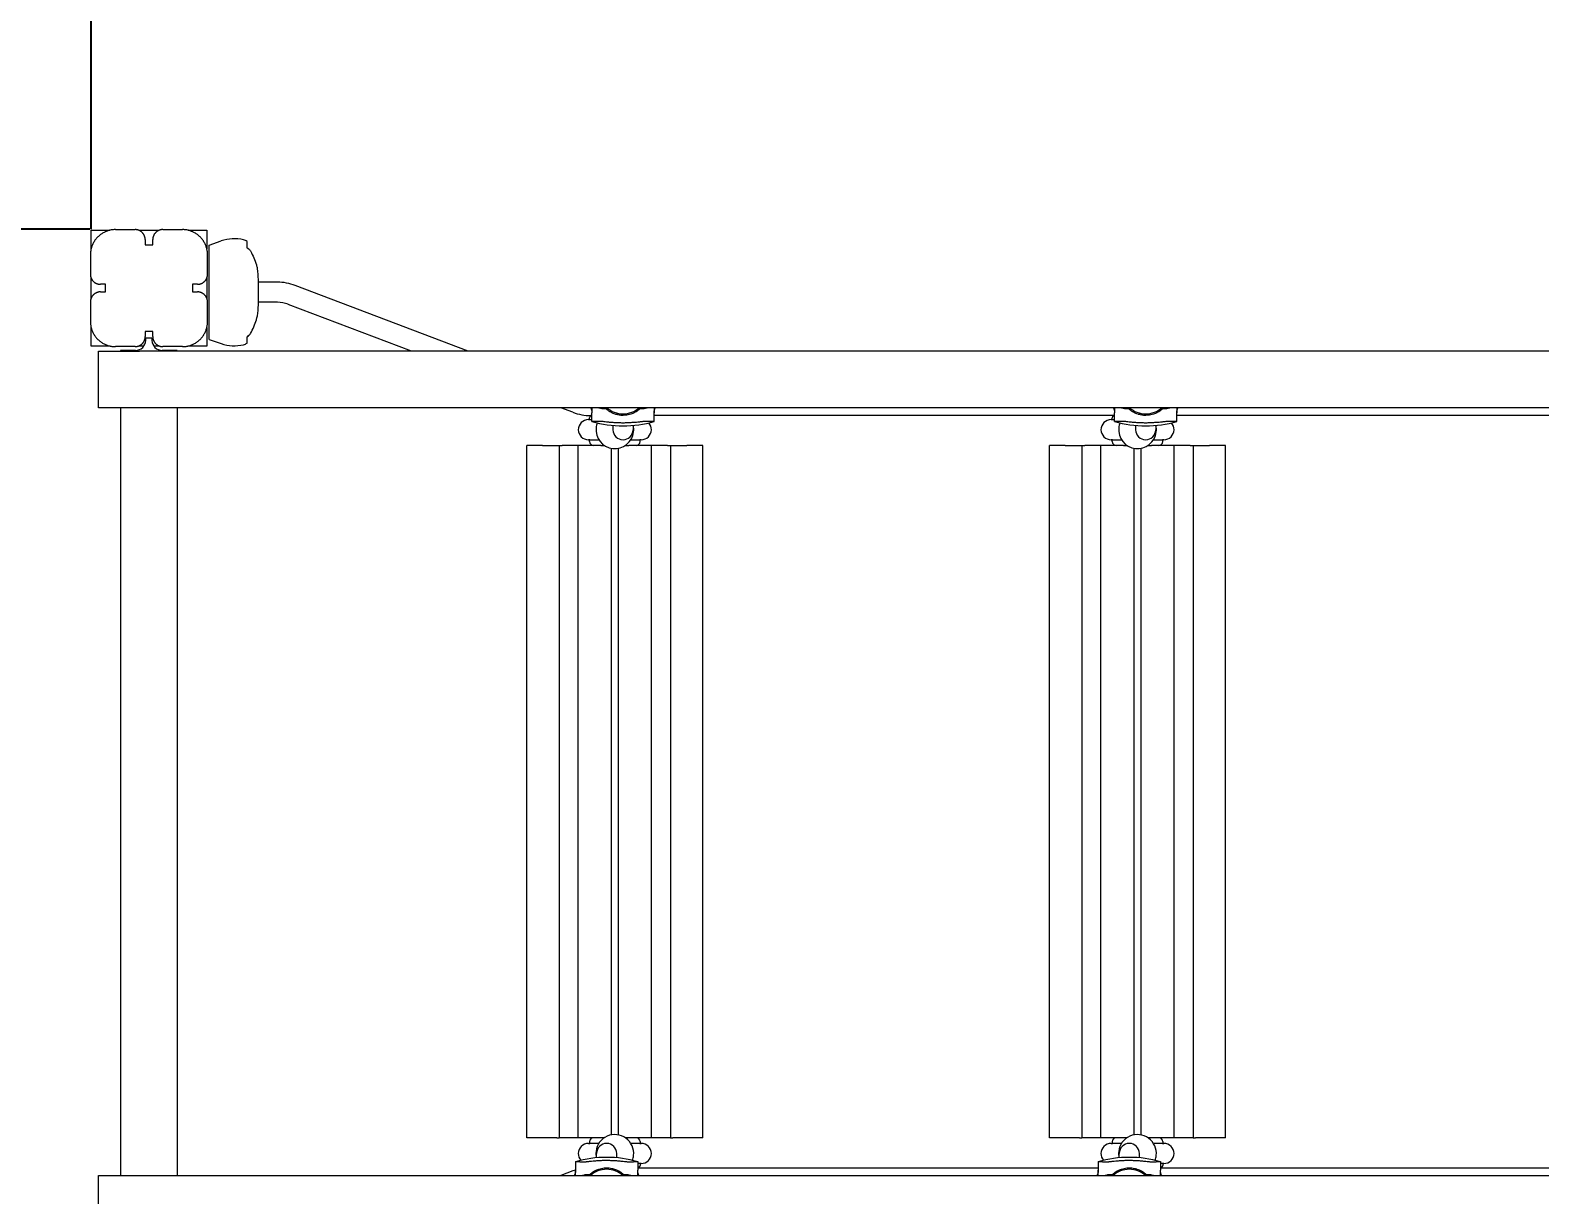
# Model space of a CAD drawing. Extents: x -3514 to 3672, y -2461 to 3671.
# Drawn here: x -1294 to -96, y -320 to 605 of the extents above; entities that cross this region are included whole.
import ezdxf

# ---------------------------------------------------------------- set-up
doc = ezdxf.new("R2010")
doc.units = 0
doc.header["$LTSCALE"] = 5
doc.header["$PDMODE"] = 33
doc.header["$PDSIZE"] = 20
doc.layers.get('Defpoints').update_dxf_attribs({"linetype": 'CONTINUOUS'})
for name, color, linetype in [('Lg_area', 4, 'CONTINUOUS'), ('Lg_dim', 7, 'CONTINUOUS'), ('Lg_prod', 40, 'CONTINUOUS')]:
    doc.layers.add(name, color=color, linetype=linetype)
doc.styles.add('LG1', font='arial.ttf', dxfattribs={"height": 185})
doc.dimstyles.new('LG_DIM', dxfattribs={"dimtxt": 185, "dimasz": 120, "dimexe": 50, "dimexo": 1, "dimgap": 50, "dimtad": 0, "dimtih": 1, "dimtoh": 1, "dimdec": 0, "dimrnd": 10, "dimdsep": 46, "dimtxsty": 'LG1', "dimcen": 2.5, "dimclrt": 4, "dimadec": 4, "dimazin": 0, "dimtfac": 1, "dimtdec": 0, "dimtmove": 0, "dimatfit": 3, "dimfxl": 1, "dimtolj": 1, "dimtzin": 0, "dimarcsym": 0})

# ---------------------------------------------------------------- blocks, each defined once
blk = doc.blocks.new('*D6')
at = {"layer": 'Defpoints', "color": 0}
for p in [(1246.1, 2314.5), (-1245.9, 445.9), (1246.1, 445.9)]:
    blk.add_point(p, dxfattribs=at)
at = {"layer": 'Lg_dim', "color": 0, "lineweight": -2}
for p, q in [((-1245.9, 446.9), (-1245.9, 2364.5)), ((1246.1, 446.9), (1246.1, 2364.5)), ((-1125.9, 2314.5), (-344.3, 2314.5)), ((1126.1, 2314.5), (309.9, 2314.5))]:
    blk.add_line(p, q, dxfattribs=at)
at = {"layer": 'Lg_dim', "color": 0}
for points in [[(-1125.9, 2334.5), (-1125.9, 2294.5), (-1245.9, 2314.5)], [(1126.1, 2294.5), (1126.1, 2334.5), (1246.1, 2314.5)]]:
    blk.add_solid(points, dxfattribs=at)
at = {"layer": 'Lg_dim', "color": 4, "insert": (-17.2, 2314.5), "char_height": 185, "attachment_point": 5, "style": 'LG1'}
blk.add_mtext('\\A1;2490', dxfattribs=at)
blk = doc.blocks.new('*D7')
at = {"layer": 'Defpoints', "color": 0}
for p in [(-1245.9, 446.9), (-3303.4, -446), (-1246, -446)]:
    blk.add_point(p, dxfattribs=at)
at = {"layer": 'Lg_dim', "color": 0, "lineweight": -2}
for p, q in [((-1246.9, 446.9), (-3353.4, 446.9)), ((-3303.4, 326.9), (-3303.4, 126.8)), ((-3303.4, -326), (-3303.4, -162.1)), ((-1247, -446), (-3353.4, -446))]:
    blk.add_line(p, q, dxfattribs=at)
at = {"layer": 'Lg_dim', "color": 0}
for points in [[(-3283.4, 326.9), (-3323.4, 326.9), (-3303.4, 446.9)], [(-3323.4, -326), (-3283.4, -326), (-3303.4, -446)]]:
    blk.add_solid(points, dxfattribs=at)
at = {"layer": 'Lg_dim', "color": 4, "insert": (-3303.4, -17.6), "char_height": 185, "attachment_point": 5, "style": 'LG1'}
blk.add_mtext('\\A1;890', dxfattribs=at)

msp = doc.modelspace()

# ---------------------------------------------------------------- linework, layer by layer
at = {"layer": 'Lg_area', "color": 83, "linetype": 'Continuous', "lineweight": 0}
msp.add_arc((-1221.5, 351), 1501, 90, 180, dxfattribs=at)
at = {"layer": 'Lg_prod', "linetype": 'Continuous', "lineweight": 0}
for p, q in [((-1245.9, 445.9, -424.8), (-1231, 445.9, -424.8)), ((-1245.9, 430.7, -424.8), (-1245.9, 445.9, -424.8)), ((-1226.4, 446.5, -424.8), (-1210.9, 446.5, -424.8)), ((-1208, 445.9, -424.8), (-1191.8, 445.9, -424.8)), ((-1188.9, 446.5, -424.8), (-1173.4, 446.5, -424.8)), ((-1168.8, 445.9, -424.8), (-1153.9, 445.9, -424.8)), ((-1153.9, 445.9, -424.8), (-1153.9, 431.1, -424.8)), ((-1202.9, 438.5, -424.8), (-1202.9, 434.5, -424.8)), ((-1202.9, 434.5, -424.8), (-1196.9, 434.5, -424.8)), ((-1196.9, 434.5, -424.8), (-1196.9, 438.5, -424.8)), ((-1152, 434.2, -424.8), (-1142.5, 437.5, -424.8)), ((-1152, 396.7, -424.8), (-1152, 434.2, -424.8)), ((-1122, 432, -424.8), (-1122, 437.1, -424.8)), ((-1246.4, 426.5, -424.8), (-1246.4, 411, -424.8)), ((-1153.4, 411, -424.8), (-1153.4, 426.5, -424.8)), ((-1245.9, 391.6, -424.8), (-1245.9, 408.3, -424.8)), ((-1153.9, 408.1, -424.8), (-1153.9, 391.9, -424.8)), ((-1234.4, 403, -424.8), (-1238.4, 403, -424.8)), ((-1238.4, 397, -424.8), (-1234.4, 397, -424.8)), ((-1234.4, 397, -424.8), (-1234.4, 403, -424.8)), ((-1161.4, 403, -424.8), (-1165.4, 403, -424.8)), ((-1165.4, 403, -424.8), (-1165.4, 397, -424.8)), ((-1165.4, 397, -424.8), (-1161.4, 397, -424.8)), ((-1152, 359.2, -424.8), (-1152, 396.7, -424.8)), ((-1113, 396.7, -424.8), (-1113, 406.8, -424.8)), ((-1097.9, 404.7, -424.8), (-1113, 404.7, -424.8)), ((-1113, 386.6, -424.8), (-1113, 396.7, -424.8)), ((-946.4, 350, -424.8), (-1083.7, 402.1, -424.8)), ((-1246.4, 389, -424.8), (-1246.4, 373.5, -424.8)), ((-1153.4, 373.5, -424.8), (-1153.4, 389, -424.8)), ((-1097.9, 388.7, -424.8), (-1113, 388.7, -424.8)), ((-991.5, 350, -424.8), (-1089.4, 387.1, -424.8)), ((-1245.9, 353.9, -424.8), (-1245.9, 369.2, -424.8)), ((-1196.9, 365.5, -424.8), (-1202.9, 365.5, -424.8)), ((-1202.9, 365.5, -424.8), (-1202.9, 361.5, -424.8)), ((-1202.5, 358.5, -424.8), (-1202.5, 360.5, -424.8)), ((-1202.5, 360.5, -424.8), (-1197.5, 360.5, -424.8)), ((-1197.5, 360.5, -424.8), (-1197.5, 358.5, -424.8)), ((-1196.9, 361.5, -424.8), (-1196.9, 365.5, -424.8)), ((-1153.9, 368.8, -424.8), (-1153.9, 353.9, -424.8)), ((-1122, 356.3, -424.8), (-1122, 361.4, -424.8)), ((-1230.6, 353.9, -424.8), (-1245.9, 353.9, -424.8)), ((-1240, 350, -424.8), (-1207.5, 350, -424.8)), ((-1240, 305, -424.8), (-1240, 350, -424.8)), ((-1210.9, 353.5, -424.8), (-1226.4, 353.5, -424.8)), ((-1222.5, 350.5, -424.8), (-1222.5, 350, -424.8)), ((-1210.5, 350.5, -424.8), (-1222.5, 350.5, -424.8)), ((-1203.9, 353.9, -424.8), (-1208.2, 353.9, -424.8)), ((-1191.6, 353.9, -424.8), (-1196, 353.9, -424.8)), ((-1177.5, 350.5, -424.8), (-1189.5, 350.5, -424.8)), ((-1173.4, 353.5, -424.8), (-1188.9, 353.5, -424.8)), ((-1177.5, 350.5, -424.8), (-1177.5, 350, -424.8)), ((-1153.9, 353.9, -424.8), (-1169.1, 353.9, -424.8)), ((-1152, 359.2, -424.8), (-1142.5, 355.9, -424.8)), ((-1207.5, 305, -424.8), (-1240, 305, -424.8)), ((-1222.5, 305, -424.8), (-1222.5, 179.5, -424.8)), ((-1177.5, 305, -424.8), (-1177.5, 179.5, -424.8)), ((-863.3, 301.3, -424.8), (-873, 305, -424.8)), ((-848.2, 305, -424.8), (-848.2, 300.8, -424.8)), ((-848.2, 293.9, -424.8), (-848.2, 300.8, -424.8)), ((-842.6, 305, -424.8), (-841.4, 304.6, -424.8)), ((-815.5, 300.5, -424.8), (-815.5, 300.5, -424.8)), ((-805.7, 304.6, -424.8), (-804.4, 305, -424.8)), ((-798.8, 305, -424.8), (-798.8, 300.8, -424.8)), ((-798.8, 293.9, -424.8), (-798.8, 300.8, -424.8)), ((-433.2, 305, -424.8), (-433.2, 300.8, -424.8)), ((-433.2, 293.9, -424.8), (-433.2, 300.8, -424.8)), ((-427.6, 305, -424.8), (-426.4, 304.6, -424.8)), ((-400.5, 300.5, -424.8), (-400.5, 300.5, -424.8)), ((-390.7, 304.6, -424.8), (-389.4, 305, -424.8)), ((-383.8, 305, -424.8), (-383.8, 300.8, -424.8)), ((-383.8, 293.9, -424.8), (-383.8, 300.8, -424.8)), ((-851, 295.5, -424.8), (-849.8, 295.5, -424.8)), ((-850, 295.5, -424.8), (-850, 297, -424.8)), ((-849.8, 295.5, -424.8), (-848.2, 295.5, -424.8)), ((-848.2, 298.7, -424.8), (-849.1, 298.7, -424.8)), ((-831.5, 293.1, -424.8), (-831.5, 293.1, -424.8)), ((-831.5, 290.8, -424.8), (-831.5, 287.5, -424.8)), ((-815.5, 293.1, -424.8), (-815.5, 293.1, -424.8)), ((-815.5, 290.8, -424.8), (-815.5, 287.5, -424.8)), ((-433.2, 298.7, -424.8), (-798.8, 298.7, -424.8)), ((-436, 295.5, -424.8), (-434.8, 295.5, -424.8)), ((-435, 295.5, -424.8), (-435, 297, -424.8)), ((-434.8, 295.5, -424.8), (-433.2, 295.5, -424.8)), ((-416.5, 293.1, -424.8), (-416.5, 293.1, -424.8)), ((-416.5, 290.8, -424.8), (-416.5, 287.5, -424.8)), ((-400.5, 293.1, -424.8), (-400.5, 293.1, -424.8)), ((-400.5, 290.8, -424.8), (-400.5, 287.5, -424.8)), ((-18.2, 298.7, -424.8), (-383.8, 298.7, -424.8)), ((-849.8, 279.5, -424.8), (-851, 279.5, -424.8)), ((-850, 278, -424.8), (-850, 279.5, -424.8)), ((-849.8, 279.5, -424.8), (-842.7, 279.5, -424.8)), ((-831.5, 287.5, -424.8), (-831.5, 287.5, -424.8)), ((-817.3, 279.5, -424.8), (-810.2, 279.5, -424.8)), ((-815.5, 287.5, -424.8), (-815.5, 287.5, -424.8)), ((-809, 279.5, -424.8), (-810.2, 279.5, -424.8)), ((-810, 278, -424.8), (-810, 279.5, -424.8)), ((-434.8, 279.5, -424.8), (-436, 279.5, -424.8)), ((-435, 278, -424.8), (-435, 279.5, -424.8)), ((-434.8, 279.5, -424.8), (-427.7, 279.5, -424.8)), ((-416.5, 287.5, -424.8), (-416.5, 287.5, -424.8)), ((-402.3, 279.5, -424.8), (-395.2, 279.5, -424.8)), ((-400.5, 287.5, -424.8), (-400.5, 287.5, -424.8)), ((-394, 279.5, -424.8), (-395.2, 279.5, -424.8)), ((-395, 278, -424.8), (-395, 279.5, -424.8)), ((-900, -275, -424.8), (-900, 275, -424.8)), ((-887.3, 275, -424.8), (-900, 275, -424.8)), ((-887.3, 275, -424.8), (-881.6, 275, -424.8)), ((-881.6, 275, -424.8), (-876, 275, -424.8)), ((-876, 275, -424.8), (-874.1, 275, -424.8)), ((-874.1, 275, -424.8), (-871.7, 275, -424.8)), ((-874.1, 275, -424.8), (-874.1, -275, -424.8)), ((-859, 275, -424.8), (-871.7, 275, -424.8)), ((-859, -275, -424.8), (-859, 275, -424.8)), ((-841, 275, -424.8), (-859, 275, -424.8)), ((-841, 275, -424.8), (-838.3, 275, -424.8)), ((-833, 272.8, -424.8), (-833, -272.8, -424.8)), ((-827, -272.8, -424.8), (-827, 272.8, -424.8)), ((-821.7, 275, -424.8), (-819, 275, -424.8)), ((-801, 275, -424.8), (-819, 275, -424.8)), ((-801, -275, -424.8), (-801, 275, -424.8)), ((-788.3, 275, -424.8), (-801, 275, -424.8)), ((-788.3, 275, -424.8), (-785.9, 275, -424.8)), ((-785.9, 275, -424.8), (-784, 275, -424.8)), ((-785.9, 275, -424.8), (-785.9, -275, -424.8)), ((-784, 275, -424.8), (-778.4, 275, -424.8)), ((-778.4, 275, -424.8), (-772.7, 275, -424.8)), ((-760, 275, -424.8), (-772.7, 275, -424.8)), ((-760, -275, -424.8), (-760, 275, -424.8)), ((-485, -275, -424.8), (-485, 275, -424.8)), ((-472.3, 275, -424.8), (-485, 275, -424.8)), ((-472.3, 275, -424.8), (-466.6, 275, -424.8)), ((-466.6, 275, -424.8), (-461, 275, -424.8)), ((-461, 275, -424.8), (-459.1, 275, -424.8)), ((-459.1, 275, -424.8), (-456.7, 275, -424.8)), ((-459.1, 275, -424.8), (-459.1, -275, -424.8)), ((-444, 275, -424.8), (-456.7, 275, -424.8)), ((-444, -275, -424.8), (-444, 275, -424.8)), ((-426, 275, -424.8), (-444, 275, -424.8)), ((-426, 275, -424.8), (-423.3, 275, -424.8)), ((-418, 272.8, -424.8), (-418, -272.8, -424.8)), ((-412, -272.8, -424.8), (-412, 272.8, -424.8)), ((-406.7, 275, -424.8), (-404, 275, -424.8)), ((-386, 275, -424.8), (-404, 275, -424.8)), ((-386, -275, -424.8), (-386, 275, -424.8)), ((-373.3, 275, -424.8), (-386, 275, -424.8)), ((-373.3, 275, -424.8), (-370.9, 275, -424.8)), ((-370.9, 275, -424.8), (-369, 275, -424.8)), ((-370.9, 275, -424.8), (-370.9, -275, -424.8)), ((-369, 275, -424.8), (-363.4, 275, -424.8)), ((-363.4, 275, -424.8), (-357.7, 275, -424.8)), ((-345, 275, -424.8), (-357.7, 275, -424.8)), ((-345, -275, -424.8), (-345, 275, -424.8)), ((-1222.5, 179.5, -424.8), (-1222.5, -68.3, -424.8)), ((-1177.5, 179.5, -424.8), (-1177.5, -68.3, -424.8)), ((-1222.5, -68.3, -424.8), (-1222.5, -305, -424.8)), ((-1177.5, -68.3, -424.8), (-1177.5, -305, -424.8)), ((-887.3, -275, -424.8), (-900, -275, -424.8)), ((-881.6, -275, -424.8), (-887.3, -275, -424.8)), ((-876, -275, -424.8), (-881.6, -275, -424.8)), ((-876, -275, -424.8), (-874.1, -275, -424.8)), ((-871.7, -275, -424.8), (-874.1, -275, -424.8)), ((-859, -275, -424.8), (-871.7, -275, -424.8)), ((-841, -275, -424.8), (-859, -275, -424.8)), ((-838.3, -275, -424.8), (-841, -275, -424.8)), ((-819, -275, -424.8), (-821.7, -275, -424.8)), ((-801, -275, -424.8), (-819, -275, -424.8)), ((-788.3, -275, -424.8), (-801, -275, -424.8)), ((-785.9, -275, -424.8), (-788.3, -275, -424.8)), ((-785.9, -275, -424.8), (-784, -275, -424.8)), ((-778.4, -275, -424.8), (-784, -275, -424.8)), ((-772.7, -275, -424.8), (-778.4, -275, -424.8)), ((-760, -275, -424.8), (-772.7, -275, -424.8)), ((-472.3, -275, -424.8), (-485, -275, -424.8)), ((-466.6, -275, -424.8), (-472.3, -275, -424.8)), ((-461, -275, -424.8), (-466.6, -275, -424.8)), ((-461, -275, -424.8), (-459.1, -275, -424.8)), ((-456.7, -275, -424.8), (-459.1, -275, -424.8)), ((-444, -275, -424.8), (-456.7, -275, -424.8)), ((-426, -275, -424.8), (-444, -275, -424.8)), ((-423.3, -275, -424.8), (-426, -275, -424.8)), ((-404, -275, -424.8), (-406.7, -275, -424.8)), ((-386, -275, -424.8), (-404, -275, -424.8)), ((-373.3, -275, -424.8), (-386, -275, -424.8)), ((-370.9, -275, -424.8), (-373.3, -275, -424.8)), ((-370.9, -275, -424.8), (-369, -275, -424.8)), ((-363.4, -275, -424.8), (-369, -275, -424.8)), ((-357.7, -275, -424.8), (-363.4, -275, -424.8)), ((-345, -275, -424.8), (-357.7, -275, -424.8)), ((-851, -279.5, -424.8), (-849.8, -279.5, -424.8)), ((-850, -278, -424.8), (-850, -279.5, -424.8)), ((-842.7, -279.5, -424.8), (-849.8, -279.5, -424.8)), ((-844.5, -287.6, -424.8), (-844.5, -287.5, -424.8)), ((-844.5, -290.9, -424.8), (-844.5, -287.6, -424.8)), ((-828.5, -287.5, -424.8), (-828.5, -287.6, -424.8)), ((-828.5, -290.9, -424.8), (-828.5, -287.6, -424.8)), ((-810.2, -279.5, -424.8), (-817.3, -279.5, -424.8)), ((-810.2, -279.5, -424.8), (-809, -279.5, -424.8)), ((-810, -278, -424.8), (-810, -279.5, -424.8)), ((-436, -279.5, -424.8), (-434.8, -279.5, -424.8)), ((-435, -278, -424.8), (-435, -279.5, -424.8)), ((-427.7, -279.5, -424.8), (-434.8, -279.5, -424.8)), ((-429.5, -287.6, -424.8), (-429.5, -287.5, -424.8)), ((-429.5, -290.9, -424.8), (-429.5, -287.6, -424.8)), ((-413.5, -287.5, -424.8), (-413.5, -287.6, -424.8)), ((-413.5, -290.9, -424.8), (-413.5, -287.6, -424.8)), ((-395.2, -279.5, -424.8), (-402.3, -279.5, -424.8)), ((-395.2, -279.5, -424.8), (-394, -279.5, -424.8)), ((-395, -278, -424.8), (-395, -279.5, -424.8)), ((-861.2, -294, -424.8), (-861.2, -300.8, -424.8)), ((-844.5, -293.2, -424.8), (-844.5, -293.2, -424.8)), ((-828.5, -293.2, -424.8), (-828.5, -293.2, -424.8)), ((-811.8, -294, -424.8), (-811.8, -300.8, -424.8)), ((-810.2, -295.5, -424.8), (-811.8, -295.5, -424.8)), ((-811.8, -298.8, -424.8), (-446.2, -298.8, -424.8)), ((-809, -295.5, -424.8), (-810.2, -295.5, -424.8)), ((-810, -295.5, -424.8), (-810, -297, -424.8)), ((-446.2, -294, -424.8), (-446.2, -300.8, -424.8)), ((-429.5, -293.2, -424.8), (-429.5, -293.2, -424.8)), ((-413.5, -293.2, -424.8), (-413.5, -293.2, -424.8)), ((-396.8, -294, -424.8), (-396.8, -300.8, -424.8)), ((-395.2, -295.5, -424.8), (-396.8, -295.5, -424.8)), ((-396.8, -298.8, -424.8), (-31.2, -298.8, -424.8)), ((-394, -295.5, -424.8), (-395.2, -295.5, -424.8)), ((-395, -295.5, -424.8), (-395, -297, -424.8)), ((-1240, -305, -424.8), (-1206.1, -305, -424.8)), ((-1240, -350, -424.8), (-1240, -305, -424.8)), ((-863.3, -301.4, -424.8), (-873, -305, -424.8)), ((-861.2, -305, -424.8), (-861.2, -300.8, -424.8)), ((-854.4, -304.7, -424.8), (-855.6, -305, -424.8)), ((-844.5, -300.6, -424.8), (-844.5, -300.6, -424.8)), ((-817.4, -305, -424.8), (-818.7, -304.7, -424.8)), ((-811.8, -305, -424.8), (-811.8, -300.8, -424.8)), ((-446.2, -305, -424.8), (-446.2, -300.8, -424.8)), ((-439.4, -304.7, -424.8), (-440.6, -305, -424.8)), ((-429.5, -300.6, -424.8), (-429.5, -300.6, -424.8)), ((-402.4, -305, -424.8), (-403.7, -304.7, -424.8)), ((-396.8, -305, -424.8), (-396.8, -300.8, -424.8))]:
    msp.add_line(p, q, dxfattribs=at)
for centre, radius, start, end in [((-1132.1, 407.2, -424.8), 32, 76.8467, 109), ((-1126.6, 430.6, -424.8), 8, 54.7211, 76.8467), ((-1183, 404.7, -424.8), 70, 1.7, 8.8417), ((-1097.9, 364.7, -424.8), 40, 69.2059, 90), ((-1183, 388.7, -424.8), 70, 351.1583, 358.3), ((-1097.9, 364.7, -424.8), 24, 69.2059, 90), ((-1210.5, 358.5, -424.8), 8, 270, 0), ((-1189.5, 358.5, -424.8), 8, 180, 270), ((-1132.1, 386.2, -424.8), 32, 251, 283.1533), ((-1126.6, 362.8, -424.8), 8, 283.1533, 305.2789), ((-849.1, 338.7, -424.8), 40, 249.2059, 270), ((-823.5, 319.5, -424.8), 19.4, 228.3583, 270), ((-823.5, 319.5, -424.8), 19.4, 270, 311.6417), ((-408.5, 319.5, -424.8), 19.4, 228.3583, 270), ((-408.5, 319.5, -424.8), 19.4, 270, 311.6417), ((-851, 287.5, -424.8), 8, 90, 180), ((-847, 297, -424.8), 3, 144.6898, 180), ((-823.5, 381.3, -424.8), 90.8, 254.1962, 270), ((-830, 287.5, -424.8), 15, 173.7831, 353.7831), ((-830, 287.5, -424.8), 15, 159.1169, 173.7831), ((-823.5, 381.3, -424.8), 90.8, 270, 285.8038), ((-830, 287.5, -424.8), 15, 353.7831, 12.9578), ((-809, 287.5, -424.8), 8, 0, 41.8231), ((-436, 287.5, -424.8), 8, 90, 180), ((-432, 297, -424.8), 3, 144.7196, 180), ((-408.5, 381.3, -424.8), 90.8, 254.1962, 270), ((-415, 287.5, -424.8), 15, 173.7831, 353.7831), ((-415, 287.5, -424.8), 15, 159.1169, 173.7831), ((-408.5, 381.3, -424.8), 90.8, 270, 285.8038), ((-415, 287.5, -424.8), 15, 353.7831, 12.9578), ((-394, 287.5, -424.8), 8, 0, 41.8231), ((-851, 287.5, -424.8), 8, 180, 270), ((-847, 278, -424.8), 3, 180, 270), ((-823.5, 287.5, -424.8), 8, 180, 270), ((-823.5, 287.5, -424.8), 8, 270, 0), ((-813, 278, -424.8), 3, 270, 0), ((-809, 287.5, -424.8), 8, 270, 0), ((-436, 287.5, -424.8), 8, 180, 270), ((-432, 278, -424.8), 3, 180, 270), ((-408.5, 287.5, -424.8), 8, 180, 270), ((-408.5, 287.5, -424.8), 8, 270, 0), ((-398, 278, -424.8), 3, 270, 0), ((-394, 287.5, -424.8), 8, 270, 0), ((-847, -278, -424.8), 3, 90, 180), ((-830, -287.5, -424.8), 15, 353.7831, 173.7831), ((-813, -278, -424.8), 3, 0, 90), ((-432, -278, -424.8), 3, 90, 180), ((-415, -287.5, -424.8), 15, 353.7831, 173.7831), ((-398, -278, -424.8), 3, 0, 90), ((-851, -287.5, -424.8), 8, 90, 180), ((-851, -287.5, -424.8), 8, 180, 221.8231), ((-830, -287.5, -424.8), 15, 173.7831, 192.9578), ((-836.5, -287.5, -424.8), 8, 90, 180), ((-836.5, -287.5, -424.8), 8, 0, 90), ((-809, -287.5, -424.8), 8, 0, 90), ((-809, -287.5, -424.8), 8, 270, 0), ((-436, -287.5, -424.8), 8, 90, 180), ((-436, -287.5, -424.8), 8, 180, 221.8231), ((-415, -287.5, -424.8), 15, 173.7831, 192.9578), ((-421.5, -287.5, -424.8), 8, 90, 180), ((-421.5, -287.5, -424.8), 8, 0, 90), ((-394, -287.5, -424.8), 8, 0, 90), ((-394, -287.5, -424.8), 8, 270, 0), ((-836.5, -381.4, -424.8), 90.8, 90, 105.8038), ((-836.5, -381.4, -424.8), 90.8, 74.1962, 90), ((-830, -287.5, -424.8), 15, 339.1169, 353.7831), ((-813, -297, -424.8), 3, 324.7196, 0), ((-421.5, -381.4, -424.8), 90.8, 90, 105.8038), ((-421.5, -381.4, -424.8), 90.8, 74.1962, 90), ((-415, -287.5, -424.8), 15, 339.1169, 353.7831), ((-398, -297, -424.8), 3, 324.7196, 0), ((-849.1, -338.8, -424.8), 40, 107.6219, 110.7941), ((-836.5, -319.5, -424.8), 19.4, 90, 131.6417), ((-836.5, -319.5, -424.8), 19.4, 48.3583, 90), ((-421.5, -319.5, -424.8), 19.4, 90, 131.6417), ((-421.5, -319.5, -424.8), 19.4, 48.3583, 90)]:
    msp.add_arc(centre, radius, start, end, dxfattribs=at)
for points, weights in [([(-1226.4, 446.5, -424.8), (-1238.1, 446.5, -424.8), (-1246.4, 438.2, -424.8), (-1246.4, 426.5, -424.8)], [1, 0.804737854124, 0.804737854124, 1]), ([(-1202.9, 438.5, -424.8), (-1202.9, 443.1, -424.8), (-1206.2, 446.5, -424.8), (-1210.9, 446.5, -424.8)], [1, 0.804737854124, 0.804737854124, 1]), ([(-1188.9, 446.5, -424.8), (-1193.6, 446.5, -424.8), (-1196.9, 443.1, -424.8), (-1196.9, 438.5, -424.8)], [1, 0.804737854124, 0.804737854124, 1]), ([(-1153.4, 426.5, -424.8), (-1153.4, 438.2, -424.8), (-1161.7, 446.5, -424.8), (-1173.4, 446.5, -424.8)], [1, 0.804737854124, 0.804737854124, 1]), ([(-1246.4, 411, -424.8), (-1246.4, 406.3, -424.8), (-1243.1, 403, -424.8), (-1238.4, 403, -424.8)], [1, 0.804737854124, 0.804737854124, 1]), ([(-1161.4, 403, -424.8), (-1156.7, 403, -424.8), (-1153.4, 406.3, -424.8), (-1153.4, 411, -424.8)], [1, 0.804737854124, 0.804737854124, 1]), ([(-1238.4, 397, -424.8), (-1243.1, 397, -424.8), (-1246.4, 393.6, -424.8), (-1246.4, 389, -424.8)], [1, 0.804737854124, 0.804737854124, 1]), ([(-1153.4, 389, -424.8), (-1153.4, 393.6, -424.8), (-1156.7, 397, -424.8), (-1161.4, 397, -424.8)], [1, 0.804737854124, 0.804737854124, 1]), ([(-1246.4, 373.5, -424.8), (-1246.4, 361.7, -424.8), (-1238.1, 353.5, -424.8), (-1226.4, 353.5, -424.8)], [1, 0.804737854124, 0.804737854124, 1]), ([(-1173.4, 353.5, -424.8), (-1161.7, 353.5, -424.8), (-1153.4, 361.7, -424.8), (-1153.4, 373.5, -424.8)], [1, 0.804737854124, 0.804737854124, 1]), ([(-1210.9, 353.5, -424.8), (-1206.2, 353.5, -424.8), (-1202.9, 356.8, -424.8), (-1202.9, 361.5, -424.8)], [1, 0.804737854124, 0.804737854124, 1]), ([(-1196.9, 361.5, -424.8), (-1196.9, 356.8, -424.8), (-1193.6, 353.5, -424.8), (-1188.9, 353.5, -424.8)], [1, 0.804737854124, 0.804737854124, 1]), ([(-849.2, 305, -424.8), (-848.5, 303.6, -424.8), (-848.2, 302.2, -424.8), (-848.2, 300.8, -424.8)], [0.936307406517, 0.942185819623, 0.963416684117, 1]), ([(-841.4, 304.6, -424.8), (-840.9, 304.5, -424.8), (-839.5, 304.4, -424.8), (-837.3, 304.3, -424.8)], [1, 0.973269229067, 0.973269229067, 1]), ([(-837.5, 305, -424.8), (-837.4, 304.7, -424.8), (-837.4, 304.5, -424.8), (-837.3, 304.3, -424.8)], [0.999072853129, 0.999244719996, 0.999553768953, 1]), ([(-809.7, 304.3, -424.8), (-809.7, 304.5, -424.8), (-809.6, 304.7, -424.8), (-809.5, 305, -424.8)], [1, 0.999553768953, 0.999244719996, 0.999072853129]), ([(-809.7, 304.3, -424.8), (-807.5, 304.4, -424.8), (-806.1, 304.5, -424.8), (-805.7, 304.6, -424.8)], [1, 0.973269229067, 0.973269229067, 1]), ([(-798.8, 300.8, -424.8), (-798.8, 302.2, -424.8), (-798.5, 303.6, -424.8), (-797.8, 305, -424.8)], [1, 0.963416741903, 0.942185900966, 0.936307477188]), ([(-434.2, 305, -424.8), (-433.5, 303.6, -424.8), (-433.2, 302.2, -424.8), (-433.2, 300.8, -424.8)], [0.936307406517, 0.942185819623, 0.963416684117, 1]), ([(-426.4, 304.6, -424.8), (-425.9, 304.5, -424.8), (-424.5, 304.4, -424.8), (-422.3, 304.3, -424.8)], [1, 0.973269229067, 0.973269229067, 1]), ([(-422.5, 305, -424.8), (-422.4, 304.7, -424.8), (-422.4, 304.5, -424.8), (-422.3, 304.3, -424.8)], [0.999072853129, 0.999244719996, 0.999553768953, 1]), ([(-394.7, 304.3, -424.8), (-394.7, 304.5, -424.8), (-394.6, 304.7, -424.8), (-394.5, 305, -424.8)], [1, 0.999553768953, 0.999244719996, 0.999072853129]), ([(-394.7, 304.3, -424.8), (-392.5, 304.4, -424.8), (-391.1, 304.5, -424.8), (-390.7, 304.6, -424.8)], [1, 0.973269229067, 0.973269229067, 1]), ([(-383.8, 300.8, -424.8), (-383.8, 302.2, -424.8), (-383.5, 303.6, -424.8), (-382.8, 305, -424.8)], [1, 0.963416741903, 0.942185900966, 0.936307477188]), ([(-841.4, 294.1, -424.8), (-843.6, 293.9, -424.8), (-845.9, 293.9, -424.8), (-848.2, 293.9, -424.8)], [1, 0.99951768639, 0.99951768639, 1]), ([(-798.8, 293.9, -424.8), (-801.1, 293.9, -424.8), (-803.4, 293.9, -424.8), (-805.7, 294.1, -424.8)], [1, 0.99951768639, 0.99951768639, 1]), ([(-426.4, 294.1, -424.8), (-428.6, 293.9, -424.8), (-430.9, 293.9, -424.8), (-433.2, 293.9, -424.8)], [1, 0.99951768639, 0.99951768639, 1]), ([(-383.8, 293.9, -424.8), (-386.1, 293.9, -424.8), (-388.4, 293.9, -424.8), (-390.7, 294.1, -424.8)], [1, 0.99951768639, 0.99951768639, 1]), ([(-861.2, -294, -424.8), (-858.9, -294, -424.8), (-856.6, -294, -424.8), (-854.4, -294.2, -424.8)], [1, 0.99951768639, 0.99951768639, 1]), ([(-818.7, -294.2, -424.8), (-816.4, -294, -424.8), (-814.1, -294, -424.8), (-811.8, -294, -424.8)], [1, 0.99951768639, 0.99951768639, 1]), ([(-446.2, -294, -424.8), (-443.9, -294, -424.8), (-441.6, -294, -424.8), (-439.4, -294.2, -424.8)], [1, 0.99951768639, 0.99951768639, 1]), ([(-403.7, -294.2, -424.8), (-401.4, -294, -424.8), (-399.1, -294, -424.8), (-396.8, -294, -424.8)], [1, 0.99951768639, 0.99951768639, 1]), ([(-861.2, -300.8, -424.8), (-861.2, -302.3, -424.8), (-861.5, -303.7, -424.8), (-862.2, -305, -424.8)], [1, 0.963416741903, 0.942185900966, 0.936307477188]), ([(-850.3, -304.4, -424.8), (-852.5, -304.5, -424.8), (-853.9, -304.6, -424.8), (-854.4, -304.7, -424.8)], [1, 0.973269229067, 0.973269229067, 1]), ([(-850.3, -304.4, -424.8), (-850.4, -304.6, -424.8), (-850.4, -304.8, -424.8), (-850.5, -305, -424.8)], [1, 0.999553768953, 0.999244719996, 0.999072853129]), ([(-822.5, -305, -424.8), (-822.6, -304.8, -424.8), (-822.7, -304.6, -424.8), (-822.7, -304.4, -424.8)], [0.999072853129, 0.999244719996, 0.999553768953, 1]), ([(-818.7, -304.7, -424.8), (-819.1, -304.6, -424.8), (-820.5, -304.5, -424.8), (-822.7, -304.4, -424.8)], [1, 0.973269229067, 0.973269229067, 1]), ([(-810.8, -305, -424.8), (-811.5, -303.7, -424.8), (-811.8, -302.3, -424.8), (-811.8, -300.8, -424.8)], [0.936307406517, 0.942185819623, 0.963416684117, 1]), ([(-446.2, -300.8, -424.8), (-446.2, -302.3, -424.8), (-446.5, -303.7, -424.8), (-447.2, -305, -424.8)], [1, 0.963416741903, 0.942185900966, 0.936307477188]), ([(-435.3, -304.4, -424.8), (-437.5, -304.5, -424.8), (-438.9, -304.6, -424.8), (-439.4, -304.7, -424.8)], [1, 0.973269229067, 0.973269229067, 1]), ([(-435.3, -304.4, -424.8), (-435.4, -304.6, -424.8), (-435.4, -304.8, -424.8), (-435.5, -305, -424.8)], [1, 0.999553768953, 0.999244719996, 0.999072853129]), ([(-407.5, -305, -424.8), (-407.6, -304.8, -424.8), (-407.7, -304.6, -424.8), (-407.7, -304.4, -424.8)], [0.999072853129, 0.999244719996, 0.999553768953, 1]), ([(-403.7, -304.7, -424.8), (-404.1, -304.6, -424.8), (-405.5, -304.5, -424.8), (-407.7, -304.4, -424.8)], [1, 0.973269229067, 0.973269229067, 1]), ([(-395.8, -305, -424.8), (-396.5, -303.7, -424.8), (-396.8, -302.3, -424.8), (-396.8, -300.8, -424.8)], [0.936307406517, 0.942185819623, 0.963416684117, 1])]:
    msp.add_rational_spline(points, weights, degree=3, dxfattribs=at)
for points, knots in [([(-1120.5, 430.9, -424.8), (-1120.5, 430.9, -424.8), (-1120.5, 430.9, -424.8), (-1120.7, 431.1, -424.8), (-1120.9, 431.3, -424.8), (-1121.4, 431.6, -424.8), (-1121.7, 431.8, -424.8), (-1122, 432, -424.8)], [0.002113316, 0.002113316, 0.002113316, 0.002113316, 0.002114988, 0.002114988, 0.003172238, 0.003172238, 0.004229489, 0.004229489, 0.004229489, 0.004229489]), ([(-1122, 432, -424.8), (-1121.4, 431.7, -424.8), (-1120.9, 431.3, -424.8), (-1120.2, 430.7, -424.8), (-1120, 430.4, -424.8), (-1119.7, 430, -424.8), (-1119.5, 429.7, -424.8), (-1119.4, 429.5, -424.8)], [0.000000242, 0.000000242, 0.000000242, 0.000000242, 0.002114103, 0.002114103, 0.003171033, 0.003171033, 0.004227963, 0.004227963, 0.004227963, 0.004227963]), ([(-1114.6, 418.5, -424.8), (-1114.5, 418, -424.8), (-1114.3, 417.6, -424.8), (-1114.2, 417.1, -424.8), (-1114.2, 416.9, -424.8), (-1114.1, 416.6, -424.8), (-1114, 416.4, -424.8), (-1113.9, 416, -424.8), (-1113.9, 415.8, -424.8), (-1113.8, 415.6, -424.8), (-1113.8, 415.6, -424.8), (-1113.8, 415.5, -424.8), (-1113.8, 415.5, -424.8), (-1113.8, 415.5, -424.8)], [0.000143327, 0.000143327, 0.000143327, 0.000143327, 0.002148725, 0.002148725, 0.003151424, 0.003151424, 0.004154123, 0.004154123, 0.006159521, 0.006159521, 0.00716222, 0.00716222, 0.008164918, 0.008164918, 0.008164918, 0.008164918]), ([(-1114.6, 374.9, -424.8), (-1114.5, 375.4, -424.8), (-1114.3, 375.8, -424.8), (-1114.2, 376.3, -424.8), (-1114.2, 376.5, -424.8), (-1114.1, 376.8, -424.8), (-1114, 377, -424.8), (-1113.9, 377.4, -424.8), (-1113.9, 377.6, -424.8), (-1113.8, 377.8, -424.8), (-1113.8, 377.8, -424.8), (-1113.8, 377.9, -424.8), (-1113.8, 377.9, -424.8), (-1113.8, 377.9, -424.8)], [0.000143327, 0.000143327, 0.000143327, 0.000143327, 0.002148725, 0.002148725, 0.003151424, 0.003151424, 0.004154123, 0.004154123, 0.006159521, 0.006159521, 0.00716222, 0.00716222, 0.008164918, 0.008164918, 0.008164918, 0.008164918]), ([(-1122, 361.4, -424.8), (-1121.4, 361.7, -424.8), (-1120.9, 362.1, -424.8), (-1120.2, 362.7, -424.8), (-1120, 363, -424.8), (-1119.7, 363.4, -424.8), (-1119.5, 363.6, -424.8), (-1119.4, 363.9, -424.8)], [0.000000242, 0.000000242, 0.000000242, 0.000000242, 0.002114103, 0.002114103, 0.003171033, 0.003171033, 0.004227963, 0.004227963, 0.004227963, 0.004227963]), ([(-1120.5, 362.5, -424.8), (-1120.5, 362.5, -424.8), (-1120.5, 362.5, -424.8), (-1120.7, 362.3, -424.8), (-1120.9, 362.1, -424.8), (-1121.4, 361.8, -424.8), (-1121.7, 361.6, -424.8), (-1122, 361.4, -424.8)], [0.002113316, 0.002113316, 0.002113316, 0.002113316, 0.002114988, 0.002114988, 0.003172238, 0.003172238, 0.004229489, 0.004229489, 0.004229489, 0.004229489]), ([(1206.1, 350, -424.8), (1069.1, 350, -424.8), (811.8, 350, -424.8), (428.9, 350, -424.8), (73.9, 350, -424.8), (-252.9, 350, -424.8), (-673.3, 350, -424.8), (-985.6, 350, -424.8), (-1207.5, 350, -424.8)], [0.0137985, 0.0137985, 0.0137985, 0.0137985, 0.1808609, 0.3231504, 0.4773302, 0.6101809, 0.7184396, 0.9868721, 0.9868721, 0.9868721, 0.9868721]), ([(1206.1, 305, -424.8), (1069.1, 305, -424.8), (811.8, 305, -424.8), (428.9, 305, -424.8), (73.9, 305, -424.8), (-252.9, 305, -424.8), (-673.3, 305, -424.8), (-985.6, 305, -424.8), (-1207.5, 305, -424.8)], [0.0137985, 0.0137985, 0.0137985, 0.0137985, 0.1808609, 0.3231504, 0.4773302, 0.6101809, 0.7184396, 0.9868721, 0.9868721, 0.9868721, 0.9868721]), ([(-823.5, 298.9, -424.8), (-823.9, 298.9, -424.8), (-824.2, 298.9, -424.8), (-824.9, 298.9, -424.8), (-825.3, 298.9, -424.8), (-826.3, 299.1, -424.8), (-827, 299.2, -424.8), (-828, 299.4, -424.8), (-828.3, 299.5, -424.8), (-829, 299.6, -424.8), (-829.3, 299.7, -424.8), (-830.2, 300, -424.8), (-830.8, 300.2, -424.8), (-832, 300.8, -424.8), (-832.6, 301, -424.8), (-833.7, 301.6, -424.8), (-834.2, 301.9, -424.8), (-835.2, 302.6, -424.8), (-835.6, 302.9, -424.8), (-836.5, 303.6, -424.8), (-836.9, 304, -424.8), (-837.3, 304.3, -424.8)], [0.0173685, 0.0173685, 0.0173685, 0.0173685, 0.01841269, 0.01841269, 0.01945689, 0.01945689, 0.02154529, 0.02154529, 0.02258948, 0.02258948, 0.02363368, 0.02363368, 0.02572208, 0.02572208, 0.02781047, 0.02781047, 0.02989887, 0.02989887, 0.03198726, 0.03198726, 0.03407566, 0.03407566, 0.03407566, 0.03407566]), ([(-809.7, 304.3, -424.8), (-810.5, 303.6, -424.8), (-811.4, 302.9, -424.8), (-812.8, 301.9, -424.8), (-813.3, 301.6, -424.8), (-814.4, 301, -424.8), (-815, 300.7, -424.8), (-816.2, 300.2, -424.8), (-816.8, 300, -424.8), (-818, 299.6, -424.8), (-818.7, 299.4, -424.8), (-820.7, 299, -424.8), (-822.1, 298.9, -424.8), (-823.5, 298.9, -424.8)], [0.0006161, 0.0006161, 0.0006161, 0.0006161, 0.0048042, 0.0048042, 0.00689825, 0.00689825, 0.0089923, 0.0089923, 0.01108635, 0.01108635, 0.0131804, 0.0131804, 0.0173685, 0.0173685, 0.0173685, 0.0173685]), ([(-408.5, 298.9, -424.8), (-408.9, 298.9, -424.8), (-409.2, 298.9, -424.8), (-409.9, 298.9, -424.8), (-410.3, 298.9, -424.8), (-411.3, 299.1, -424.8), (-412, 299.2, -424.8), (-413, 299.4, -424.8), (-413.3, 299.5, -424.8), (-414, 299.6, -424.8), (-414.3, 299.7, -424.8), (-415.2, 300, -424.8), (-415.8, 300.2, -424.8), (-417, 300.8, -424.8), (-417.6, 301, -424.8), (-418.7, 301.6, -424.8), (-419.2, 301.9, -424.8), (-420.2, 302.6, -424.8), (-420.6, 302.9, -424.8), (-421.5, 303.6, -424.8), (-421.9, 304, -424.8), (-422.3, 304.3, -424.8)], [0.0173685, 0.0173685, 0.0173685, 0.0173685, 0.01841269, 0.01841269, 0.01945689, 0.01945689, 0.02154529, 0.02154529, 0.02258948, 0.02258948, 0.02363368, 0.02363368, 0.02572208, 0.02572208, 0.02781047, 0.02781047, 0.02989887, 0.02989887, 0.03198726, 0.03198726, 0.03407566, 0.03407566, 0.03407566, 0.03407566]), ([(-394.7, 304.3, -424.8), (-395.5, 303.6, -424.8), (-396.4, 302.9, -424.8), (-397.8, 301.9, -424.8), (-398.3, 301.6, -424.8), (-399.4, 301, -424.8), (-400, 300.7, -424.8), (-401.2, 300.2, -424.8), (-401.8, 300, -424.8), (-403, 299.6, -424.8), (-403.7, 299.4, -424.8), (-405.7, 299, -424.8), (-407.1, 298.9, -424.8), (-408.5, 298.9, -424.8)], [0.0006161, 0.0006161, 0.0006161, 0.0006161, 0.0048042, 0.0048042, 0.00689825, 0.00689825, 0.0089923, 0.0089923, 0.01108635, 0.01108635, 0.0131804, 0.0131804, 0.0173685, 0.0173685, 0.0173685, 0.0173685]), ([(-823.5, 292.8, -424.8), (-824.6, 292.8, -424.8), (-825.7, 292.9, -424.8), (-827.3, 292.9, -424.8), (-827.8, 292.9, -424.8), (-828.8, 293, -424.8), (-829.3, 293, -424.8), (-830.9, 293.1, -424.8), (-831.8, 293.2, -424.8), (-833.2, 293.3, -424.8), (-833.7, 293.3, -424.8), (-834.5, 293.4, -424.8), (-835, 293.4, -424.8), (-836.2, 293.6, -424.8), (-836.9, 293.6, -424.8), (-838.3, 293.8, -424.8), (-838.9, 293.9, -424.8), (-839.6, 294, -424.8), (-839.9, 294, -424.8), (-840.3, 294, -424.8), (-840.5, 294.1, -424.8), (-841, 294.1, -424.8), (-841.2, 294.1, -424.8), (-841.4, 294.1, -424.8)], [0.02582839, 0.02582839, 0.02582839, 0.02582839, 0.0290553, 0.0290553, 0.03066876, 0.03066876, 0.03228222, 0.03228222, 0.03550913, 0.03550913, 0.03712259, 0.03712259, 0.03873604, 0.03873604, 0.04196296, 0.04196296, 0.04518987, 0.04518987, 0.04680333, 0.04680333, 0.04841679, 0.04841679, 0.0516437, 0.0516437, 0.0516437, 0.0516437]), ([(-805.7, 294.1, -424.8), (-805.8, 294.1, -424.8), (-806, 294.1, -424.8), (-806.5, 294.1, -424.8), (-806.7, 294, -424.8), (-807.1, 294, -424.8), (-807.4, 294, -424.8), (-808.1, 293.9, -424.8), (-808.7, 293.8, -424.8), (-809.7, 293.7, -424.8), (-810.1, 293.6, -424.8), (-810.8, 293.6, -424.8), (-811.2, 293.5, -424.8), (-812.5, 293.4, -424.8), (-813.3, 293.3, -424.8), (-814.7, 293.2, -424.8), (-815.2, 293.2, -424.8), (-816.2, 293.1, -424.8), (-816.7, 293.1, -424.8), (-818.2, 293, -424.8), (-819.2, 292.9, -424.8), (-820.8, 292.9, -424.8), (-821.3, 292.9, -424.8), (-822.4, 292.8, -424.8), (-823, 292.8, -424.8), (-823.5, 292.8, -424.8)], [0.0000002, 0.0000002, 0.0000002, 0.0000002, 0.00322872, 0.00322872, 0.00484298, 0.00484298, 0.00645725, 0.00645725, 0.00968577, 0.00968577, 0.01130003, 0.01130003, 0.01291429, 0.01291429, 0.01614282, 0.01614282, 0.01775708, 0.01775708, 0.01937134, 0.01937134, 0.02259987, 0.02259987, 0.02421413, 0.02421413, 0.02582839, 0.02582839, 0.02582839, 0.02582839]), ([(-408.5, 292.8, -424.8), (-409.6, 292.8, -424.8), (-410.7, 292.9, -424.8), (-412.3, 292.9, -424.8), (-412.8, 292.9, -424.8), (-413.8, 293, -424.8), (-414.3, 293, -424.8), (-415.9, 293.1, -424.8), (-416.8, 293.2, -424.8), (-418.2, 293.3, -424.8), (-418.7, 293.3, -424.8), (-419.5, 293.4, -424.8), (-420, 293.4, -424.8), (-421.2, 293.6, -424.8), (-421.9, 293.6, -424.8), (-423.3, 293.8, -424.8), (-423.9, 293.9, -424.8), (-424.6, 294, -424.8), (-424.9, 294, -424.8), (-425.3, 294, -424.8), (-425.5, 294.1, -424.8), (-426, 294.1, -424.8), (-426.2, 294.1, -424.8), (-426.4, 294.1, -424.8)], [0.02582839, 0.02582839, 0.02582839, 0.02582839, 0.0290553, 0.0290553, 0.03066876, 0.03066876, 0.03228222, 0.03228222, 0.03550913, 0.03550913, 0.03712259, 0.03712259, 0.03873604, 0.03873604, 0.04196296, 0.04196296, 0.04518987, 0.04518987, 0.04680333, 0.04680333, 0.04841679, 0.04841679, 0.0516437, 0.0516437, 0.0516437, 0.0516437]), ([(-390.7, 294.1, -424.8), (-390.8, 294.1, -424.8), (-391, 294.1, -424.8), (-391.5, 294.1, -424.8), (-391.7, 294, -424.8), (-392.1, 294, -424.8), (-392.4, 294, -424.8), (-393.1, 293.9, -424.8), (-393.7, 293.8, -424.8), (-394.7, 293.7, -424.8), (-395.1, 293.6, -424.8), (-395.8, 293.6, -424.8), (-396.2, 293.5, -424.8), (-397.5, 293.4, -424.8), (-398.3, 293.3, -424.8), (-399.7, 293.2, -424.8), (-400.2, 293.2, -424.8), (-401.2, 293.1, -424.8), (-401.7, 293.1, -424.8), (-403.2, 293, -424.8), (-404.2, 292.9, -424.8), (-405.8, 292.9, -424.8), (-406.3, 292.9, -424.8), (-407.4, 292.8, -424.8), (-408, 292.8, -424.8), (-408.5, 292.8, -424.8)], [0.0000002, 0.0000002, 0.0000002, 0.0000002, 0.00322872, 0.00322872, 0.00484298, 0.00484298, 0.00645725, 0.00645725, 0.00968577, 0.00968577, 0.01130003, 0.01130003, 0.01291429, 0.01291429, 0.01614282, 0.01614282, 0.01775708, 0.01775708, 0.01937134, 0.01937134, 0.02259987, 0.02259987, 0.02421413, 0.02421413, 0.02582839, 0.02582839, 0.02582839, 0.02582839]), ([(-854.4, -294.2, -424.8), (-854.2, -294.2, -424.8), (-854, -294.2, -424.8), (-853.5, -294.1, -424.8), (-853.3, -294.1, -424.8), (-852.9, -294.1, -424.8), (-852.6, -294, -424.8), (-851.9, -293.9, -424.8), (-851.3, -293.9, -424.8), (-850.3, -293.8, -424.8), (-849.9, -293.7, -424.8), (-849.2, -293.6, -424.8), (-848.8, -293.6, -424.8), (-847.6, -293.5, -424.8), (-846.7, -293.4, -424.8), (-845.3, -293.3, -424.8), (-844.8, -293.2, -424.8), (-843.9, -293.2, -424.8), (-843.4, -293.1, -424.8), (-841.8, -293, -424.8), (-840.8, -293, -424.8), (-839.2, -292.9, -424.8), (-838.7, -292.9, -424.8), (-837.6, -292.9, -424.8), (-837, -292.9, -424.8), (-836.5, -292.9, -424.8)], [0.0000002, 0.0000002, 0.0000002, 0.0000002, 0.00322872, 0.00322872, 0.00484298, 0.00484298, 0.00645725, 0.00645725, 0.00968577, 0.00968577, 0.01130003, 0.01130003, 0.01291429, 0.01291429, 0.01614282, 0.01614282, 0.01775708, 0.01775708, 0.01937134, 0.01937134, 0.02259987, 0.02259987, 0.02421413, 0.02421413, 0.02582839, 0.02582839, 0.02582839, 0.02582839]), ([(-850.3, -304.4, -424.8), (-849.5, -303.7, -424.8), (-848.6, -303, -424.8), (-847.2, -302, -424.8), (-846.7, -301.7, -424.8), (-845.6, -301.1, -424.8), (-845, -300.8, -424.8), (-843.8, -300.3, -424.8), (-843.2, -300.1, -424.8), (-842, -299.7, -424.8), (-841.3, -299.5, -424.8), (-839.3, -299.1, -424.8), (-837.9, -298.9, -424.8), (-836.5, -298.9, -424.8)], [0.0006161, 0.0006161, 0.0006161, 0.0006161, 0.0048042, 0.0048042, 0.00689825, 0.00689825, 0.0089923, 0.0089923, 0.01108635, 0.01108635, 0.0131804, 0.0131804, 0.0173685, 0.0173685, 0.0173685, 0.0173685]), ([(-836.5, -292.9, -424.8), (-835.4, -292.9, -424.8), (-834.4, -292.9, -424.8), (-832.8, -293, -424.8), (-832.2, -293, -424.8), (-831.2, -293, -424.8), (-830.7, -293.1, -424.8), (-829.2, -293.2, -424.8), (-828.2, -293.2, -424.8), (-826.8, -293.3, -424.8), (-826.3, -293.4, -424.8), (-825.5, -293.5, -424.8), (-825, -293.5, -424.8), (-823.8, -293.6, -424.8), (-823.1, -293.7, -424.8), (-821.7, -293.9, -424.8), (-821.1, -293.9, -424.8), (-820.4, -294, -424.8), (-820.2, -294.1, -424.8), (-819.7, -294.1, -424.8), (-819.5, -294.1, -424.8), (-819, -294.2, -424.8), (-818.8, -294.2, -424.8), (-818.7, -294.2, -424.8)], [0.02582839, 0.02582839, 0.02582839, 0.02582839, 0.0290553, 0.0290553, 0.03066876, 0.03066876, 0.03228222, 0.03228222, 0.03550913, 0.03550913, 0.03712259, 0.03712259, 0.03873604, 0.03873604, 0.04196296, 0.04196296, 0.04518987, 0.04518987, 0.04680333, 0.04680333, 0.04841679, 0.04841679, 0.0516437, 0.0516437, 0.0516437, 0.0516437]), ([(-836.5, -298.9, -424.8), (-836.2, -298.9, -424.8), (-835.8, -299, -424.8), (-835.1, -299, -424.8), (-834.7, -299, -424.8), (-833.7, -299.1, -424.8), (-833, -299.2, -424.8), (-832, -299.4, -424.8), (-831.7, -299.5, -424.8), (-831, -299.7, -424.8), (-830.7, -299.8, -424.8), (-829.8, -300.1, -424.8), (-829.2, -300.3, -424.8), (-828, -300.8, -424.8), (-827.4, -301.1, -424.8), (-826.3, -301.7, -424.8), (-825.8, -302, -424.8), (-824.9, -302.6, -424.8), (-824.4, -303, -424.8), (-823.5, -303.7, -424.8), (-823.1, -304, -424.8), (-822.7, -304.4, -424.8)], [0.0173685, 0.0173685, 0.0173685, 0.0173685, 0.01841269, 0.01841269, 0.01945689, 0.01945689, 0.02154529, 0.02154529, 0.02258948, 0.02258948, 0.02363368, 0.02363368, 0.02572208, 0.02572208, 0.02781047, 0.02781047, 0.02989887, 0.02989887, 0.03198726, 0.03198726, 0.03407566, 0.03407566, 0.03407566, 0.03407566]), ([(-439.4, -294.2, -424.8), (-439.2, -294.2, -424.8), (-439, -294.2, -424.8), (-438.5, -294.1, -424.8), (-438.3, -294.1, -424.8), (-437.9, -294.1, -424.8), (-437.6, -294, -424.8), (-436.9, -293.9, -424.8), (-436.3, -293.9, -424.8), (-435.3, -293.8, -424.8), (-434.9, -293.7, -424.8), (-434.2, -293.6, -424.8), (-433.8, -293.6, -424.8), (-432.6, -293.5, -424.8), (-431.7, -293.4, -424.8), (-430.3, -293.3, -424.8), (-429.8, -293.2, -424.8), (-428.9, -293.2, -424.8), (-428.4, -293.1, -424.8), (-426.8, -293, -424.8), (-425.8, -293, -424.8), (-424.2, -292.9, -424.8), (-423.7, -292.9, -424.8), (-422.6, -292.9, -424.8), (-422, -292.9, -424.8), (-421.5, -292.9, -424.8)], [0.0000002, 0.0000002, 0.0000002, 0.0000002, 0.00322872, 0.00322872, 0.00484298, 0.00484298, 0.00645725, 0.00645725, 0.00968577, 0.00968577, 0.01130003, 0.01130003, 0.01291429, 0.01291429, 0.01614282, 0.01614282, 0.01775708, 0.01775708, 0.01937134, 0.01937134, 0.02259987, 0.02259987, 0.02421413, 0.02421413, 0.02582839, 0.02582839, 0.02582839, 0.02582839]), ([(-435.3, -304.4, -424.8), (-434.5, -303.7, -424.8), (-433.6, -303, -424.8), (-432.2, -302, -424.8), (-431.7, -301.7, -424.8), (-430.6, -301.1, -424.8), (-430, -300.8, -424.8), (-428.8, -300.3, -424.8), (-428.2, -300.1, -424.8), (-427, -299.7, -424.8), (-426.3, -299.5, -424.8), (-424.3, -299.1, -424.8), (-422.9, -298.9, -424.8), (-421.5, -298.9, -424.8)], [0.0006161, 0.0006161, 0.0006161, 0.0006161, 0.0048042, 0.0048042, 0.00689825, 0.00689825, 0.0089923, 0.0089923, 0.01108635, 0.01108635, 0.0131804, 0.0131804, 0.0173685, 0.0173685, 0.0173685, 0.0173685]), ([(-421.5, -292.9, -424.8), (-420.4, -292.9, -424.8), (-419.4, -292.9, -424.8), (-417.8, -293, -424.8), (-417.2, -293, -424.8), (-416.2, -293, -424.8), (-415.7, -293.1, -424.8), (-414.2, -293.2, -424.8), (-413.2, -293.2, -424.8), (-411.8, -293.3, -424.8), (-411.3, -293.4, -424.8), (-410.5, -293.5, -424.8), (-410, -293.5, -424.8), (-408.8, -293.6, -424.8), (-408.1, -293.7, -424.8), (-406.7, -293.9, -424.8), (-406.1, -293.9, -424.8), (-405.4, -294, -424.8), (-405.2, -294.1, -424.8), (-404.7, -294.1, -424.8), (-404.5, -294.1, -424.8), (-404, -294.2, -424.8), (-403.8, -294.2, -424.8), (-403.7, -294.2, -424.8)], [0.02582839, 0.02582839, 0.02582839, 0.02582839, 0.0290553, 0.0290553, 0.03066876, 0.03066876, 0.03228222, 0.03228222, 0.03550913, 0.03550913, 0.03712259, 0.03712259, 0.03873604, 0.03873604, 0.04196296, 0.04196296, 0.04518987, 0.04518987, 0.04680333, 0.04680333, 0.04841679, 0.04841679, 0.0516437, 0.0516437, 0.0516437, 0.0516437]), ([(-421.5, -298.9, -424.8), (-421.2, -298.9, -424.8), (-420.8, -299, -424.8), (-420.1, -299, -424.8), (-419.7, -299, -424.8), (-418.7, -299.1, -424.8), (-418, -299.2, -424.8), (-417, -299.4, -424.8), (-416.7, -299.5, -424.8), (-416, -299.7, -424.8), (-415.7, -299.8, -424.8), (-414.8, -300.1, -424.8), (-414.2, -300.3, -424.8), (-413, -300.8, -424.8), (-412.4, -301.1, -424.8), (-411.3, -301.7, -424.8), (-410.8, -302, -424.8), (-409.9, -302.6, -424.8), (-409.4, -303, -424.8), (-408.5, -303.7, -424.8), (-408.1, -304, -424.8), (-407.7, -304.4, -424.8)], [0.0173685, 0.0173685, 0.0173685, 0.0173685, 0.01841269, 0.01841269, 0.01945689, 0.01945689, 0.02154529, 0.02154529, 0.02258948, 0.02258948, 0.02363368, 0.02363368, 0.02572208, 0.02572208, 0.02781047, 0.02781047, 0.02989887, 0.02989887, 0.03198726, 0.03198726, 0.03407566, 0.03407566, 0.03407566, 0.03407566]), ([(-1206.1, -305, -424.8), (-1069.2, -305, -424.8), (-811.8, -305, -424.8), (-428.9, -305, -424.8), (-73.9, -305, -424.8), (252.9, -305, -424.8), (673.3, -305, -424.8), (985.6, -305, -424.8), (1207.4, -305, -424.8)], [0.0137985, 0.0137985, 0.0137985, 0.0137985, 0.1808609, 0.3231504, 0.4773302, 0.6101809, 0.7184396, 0.9868721, 0.9868721, 0.9868721, 0.9868721])]:
    msp.add_open_spline(points, degree=3, knots=knots, dxfattribs=at)
for points in [[(-1119.4, 429.5, -424.8), (-1117.2, 425.9, -424.8), (-1115.6, 422.3, -424.8), (-1114.6, 418.5, -424.8)], [(-1119.4, 363.9, -424.8), (-1117.2, 367.5, -424.8), (-1115.6, 371.1, -424.8), (-1114.6, 374.9, -424.8)]]:
    msp.add_open_spline(points, degree=3, dxfattribs=at)

# ---------------------------------------------------------------- dimensions: what is measured, and where the dimension line sits
at = {"layer": 'Lg_dim'}
dim = msp.add_linear_dim(base=(1246.1, 2314.5, -424.8), p1=(-1245.9, 445.9, -424.8), p2=(1246.1, 445.9, -424.8), dimstyle='LG_DIM', dxfattribs=at)
dim.commit()
dim.dimension.update_dxf_attribs({"geometry": '*D6', "text_midpoint": (-17.2, 2314.5, -424.8), "dimtype": 160})
dim = msp.add_linear_dim(base=(-3303.4, -446, -424.8), p1=(-1245.9, 446.9, -424.8), p2=(-1246, -446, -424.8), angle=90, dimstyle='LG_DIM', dxfattribs=at)
dim.commit()
dim.dimension.update_dxf_attribs({"geometry": '*D7', "text_midpoint": (-3303.4, -17.6, -424.8), "dimtype": 160})

doc.saveas('drawing.dxf')
